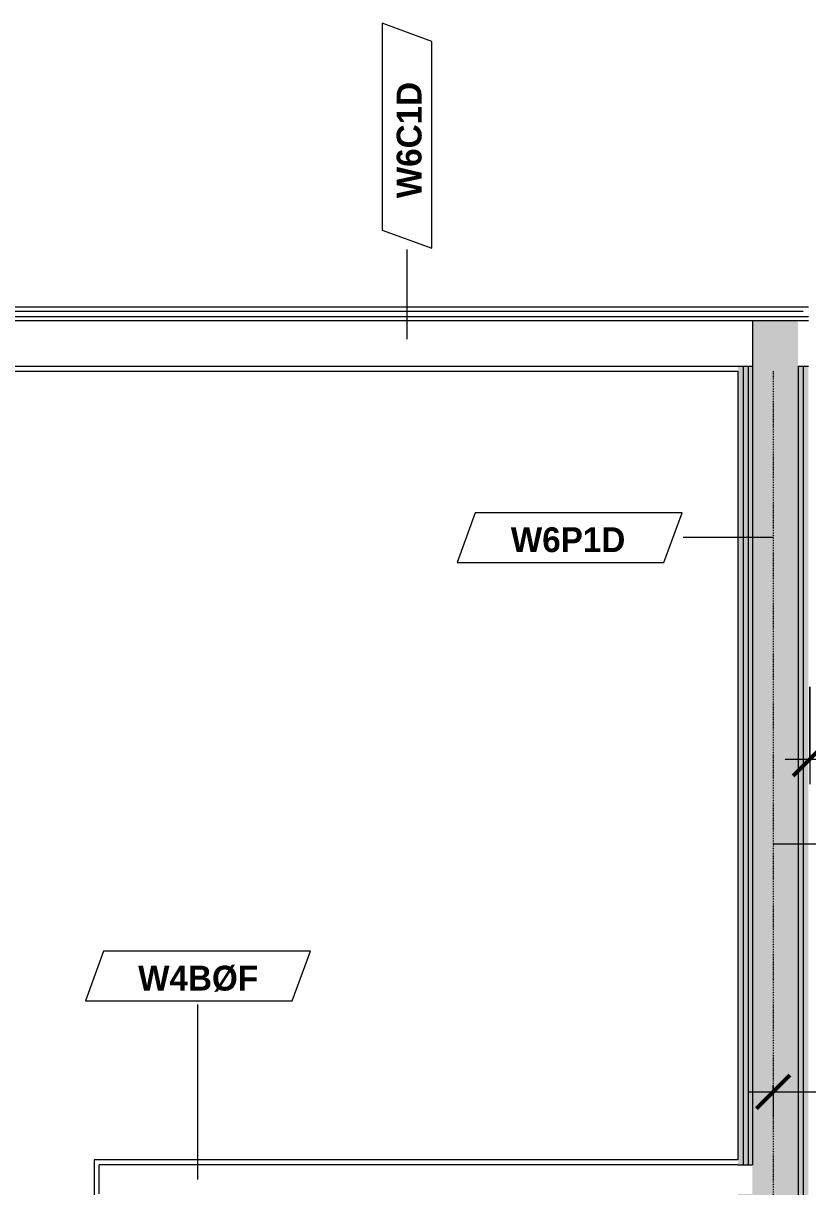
# Model space of a CAD drawing. Header units: inches. Extents: x -4010 to -1814, y 9846 to 12241.
# Drawn here: x -3006.9 to -2912.1, y 11542.1 to 11682.6 of the extents above; entities that cross this region are included whole.
import ezdxf

# ---------------------------------------------------------------- set-up
doc = ezdxf.new("R2010")
doc.units = ezdxf.units.IN
doc.header["$MEASUREMENT"] = 0
doc.linetypes.add('Dash 3_32_', pattern=[0.1875, 0.09375, -0.09375])
for name, color, linetype, lineweight in [('0-1', 7, 'Continuous', 5), ('A-ANNO-DIMS', 211, 'Continuous', 9), ('A-ANNO-DIMS-32', 211, 'Continuous', 9), ('A-DETL-1', 90, 'Dash 3_32_', 18), ('A-WALL-1', 7, 'Continuous', 9), ('A-WALL-2', 250, 'Continuous', 18), ('A-WALL-IDEN', 211, 'Continuous', 9), ('I-WALL-1', 21, 'Continuous', 18), ('I-WALL-2', 241, 'Continuous', 5), ('I-WALL-3', 7, 'Continuous', 9)]:
    doc.layers.add(name, color=color, linetype=linetype, lineweight=lineweight)
doc.styles.add('Century Gothic', font='ufonts.com_century-gothic.ttf', dxfattribs={"height": 3})
doc.styles.add('Century Gothic_B_1', font='GOTHICB.TTF', dxfattribs={"height": 3})
doc.dimstyles.new('OD_1__HACK_2', dxfattribs={"dimscale": 12, "dimtxt": 3.132505, "dimasz": 0.333333, "dimexe": 0.25, "dimexo": 0.166667, "dimgap": 0.041667, "dimtad": 1, "dimdec": 4, "dimrnd": 0.0625, "dimzin": 3, "dimdsep": 46, "dimlunit": 4, "dimtxsty": 'Century Gothic', "dimblk1": 'OBLIQUE', "dimblk2": 'OBLIQUE', "dimsah": 1, "dimcen": 0.09, "dimdle": 0.25, "dimazin": 0, "dimtfac": 1, "dimtdec": 4, "dimtix": 1, "dimtmove": 0, "dimatfit": 3, "dimfxl": 1, "dimtvp": 1, "dimtfill": 1, "dimfrac": 2, "dimtolj": 1, "dimtzin": 0, "dimarcsym": 2})
doc.dimstyles.new('OD_1__HACK_2_1', dxfattribs={"dimscale": 12, "dimtxt": 3.132505, "dimasz": 0.333333, "dimexe": 0.25, "dimexo": 0.166667, "dimgap": 0.041667, "dimtad": 1, "dimdec": 4, "dimrnd": 0.0625, "dimzin": 3, "dimdsep": 46, "dimlunit": 4, "dimtxsty": 'Century Gothic', "dimblk1": 'OBLIQUE', "dimblk2": 'OBLIQUE', "dimsah": 1, "dimcen": 0.09, "dimdle": 0.25, "dimazin": 0, "dimtfac": 1, "dimtdec": 4, "dimtix": 1, "dimtmove": 0, "dimatfit": 3, "dimfxl": 1, "dimtvp": 1, "dimtfill": 1, "dimfrac": 2, "dimtolj": 1, "dimtzin": 0, "dimarcsym": 2})

# ---------------------------------------------------------------- blocks, each defined once
blk = doc.blocks.new('CTR - 1st Phase - Common Walls_rvt-1-UNIT PLANS - 1ST FLOOR')
at = {"layer": 'I-WALL-1'}
blk.add_hatch(color=256, dxfattribs=at).paths.add_polyline_path([(-2912.7, 11284.29), (-2912.07, 11284.29), (-2912.07, 11641.24), (-2912.7, 11641.24), (-2912.7, 11342.82)], flags=0)
at = {"layer": 'I-WALL-2'}
for points in [[(-2913.32, 11284.29), (-2913.32, 11646.74), (-2918.82, 11646.74), (-2918.82, 11284.29)], [(-2912.7, 11284.29), (-2912.7, 11641.24), (-2913.32, 11641.24), (-2913.32, 11284.29)]]:
    blk.add_hatch(color=256, dxfattribs=at).paths.add_polyline_path(points, flags=0)
h = blk.add_hatch(color=256, dxfattribs=at)
h.paths.add_polyline_path([(-2920.57, 11284.29), (-2919.95, 11284.29), (-2919.95, 11400.85), (-2920.57, 11400.85), (-2920.57, 11342.82)], flags=0)
h.paths.add_polyline_path([(-2919.95, 11404.35), (-2919.95, 11445.85), (-2920.57, 11445.85), (-2920.57, 11404.35)], flags=0)
h.paths.add_polyline_path([(-2920.57, 11449.35), (-2919.95, 11449.35), (-2919.95, 11541.23), (-2920.57, 11541.23), (-2920.57, 11449.98)], flags=0)
h.paths.add_polyline_path([(-2920.57, 11544.73), (-2919.95, 11544.73), (-2919.95, 11641.24), (-2920.57, 11641.24), (-2920.57, 11545.35)], flags=0)
h = blk.add_hatch(color=256, dxfattribs=at)
h.paths.add_polyline_path([(-2919.95, 11284.29), (-2919.32, 11284.29), (-2919.32, 11400.85), (-2919.95, 11400.85), (-2919.95, 11342.82)], flags=0)
h.paths.add_polyline_path([(-2919.95, 11404.35), (-2919.32, 11404.35), (-2919.32, 11445.85), (-2919.95, 11445.85), (-2919.95, 11417.65)], flags=0)
h.paths.add_polyline_path([(-2919.32, 11449.35), (-2919.32, 11541.23), (-2919.95, 11541.23), (-2919.95, 11449.35)], flags=0)
h.paths.add_polyline_path([(-2919.32, 11544.73), (-2919.32, 11641.24), (-2919.95, 11641.24), (-2919.95, 11544.73)], flags=0)
h = blk.add_hatch(color=256, dxfattribs=at)
h.paths.add_polyline_path([(-2919.32, 11284.29), (-2918.82, 11284.29), (-2918.82, 11400.85), (-2919.32, 11400.85), (-2919.32, 11342.82)], flags=0)
h.paths.add_polyline_path([(-2918.82, 11404.35), (-2918.82, 11445.85), (-2919.32, 11445.85), (-2919.32, 11404.35)], flags=0)
h.paths.add_polyline_path([(-2918.82, 11449.35), (-2918.82, 11541.23), (-2919.32, 11541.23), (-2919.32, 11449.35)], flags=0)
h.paths.add_polyline_path([(-2919.32, 11544.73), (-2918.82, 11544.73), (-2918.82, 11641.24), (-2919.32, 11641.24), (-2919.32, 11548.6)], flags=0)
at = {"layer": 'A-WALL-1'}
for p, q in [((-2920.57, 11545.35), (-2998.32, 11545.35)), ((-2998.32, 11545.35), (-2998.32, 11544.73)), ((-2998.32, 11544.73), (-2998.32, 11540.6))]:
    blk.add_line(p, q, dxfattribs=at)
at = {"layer": 'A-WALL-2'}
for p, q in [((-3157.14, 11647.86), (-2920.57, 11647.86)), ((-3157.14, 11647.24), (-2920.57, 11647.24)), ((-3157.14, 11646.74), (-2920.57, 11646.74)), ((-2920.57, 11647.86), (-2913.32, 11647.86)), ((-2920.57, 11647.24), (-2913.32, 11647.24)), ((-2920.57, 11646.74), (-2918.82, 11646.74)), ((-2918.82, 11646.74), (-2918.82, 11641.24)), ((-2918.82, 11646.74), (-2918.82, 11641.24)), ((-2918.82, 11646.74), (-2913.32, 11646.74)), ((-2913.32, 11647.86), (-2912.7, 11647.86)), ((-2913.32, 11647.24), (-2912.7, 11647.24)), ((-2913.32, 11647.24), (-2912.7, 11647.24)), ((-2913.32, 11646.74), (-2912.07, 11646.74)), ((-2912.7, 11647.24), (-2912.07, 11647.24)), ((-3157.14, 11641.24), (-2920.57, 11641.24)), ((-2920.57, 11641.24), (-2919.95, 11641.24)), ((-2919.95, 11641.24), (-2919.95, 11544.73)), ((-2919.95, 11641.24), (-2919.32, 11641.24)), ((-2919.32, 11641.24), (-2919.32, 11544.73)), ((-2919.32, 11641.24), (-2918.82, 11641.24)), ((-2918.82, 11641.24), (-2918.82, 11544.73)), ((-2913.32, 11641.24), (-2913.32, 11400.85)), ((-2913.32, 11641.24), (-2912.7, 11641.24)), ((-2912.7, 11641.24), (-2912.7, 11284.29)), ((-2912.7, 11641.24), (-2912.07, 11641.24)), ((-2920.57, 11544.73), (-2997.7, 11544.73)), ((-2997.7, 11541.23), (-2997.7, 11544.73)), ((-2920.57, 11544.73), (-2919.95, 11544.73)), ((-2919.95, 11544.73), (-2919.32, 11544.73)), ((-2919.32, 11544.73), (-2918.82, 11544.73))]:
    blk.add_line(p, q, dxfattribs=at)
at = {"layer": 'I-WALL-3'}
for p, q in [((-2920.57, 11648.36), (-3157.14, 11648.36)), ((-2912.07, 11648.36), (-2920.57, 11648.36)), ((-3157.14, 11640.61), (-2920.57, 11640.61)), ((-2920.57, 11640.61), (-2920.57, 11545.35))]:
    blk.add_line(p, q, dxfattribs=at)
blk = doc.blocks.new('DIMBLOCK243-UNIT PLANS - 1ST FLOOR')
at = {"layer": 'A-ANNO-DIMS-32', "lineweight": 50}
for p, q in [((-2916.32, 11553.56), (-2914.32, 11555.56)), ((-2782.32, 11553.56), (-2780.32, 11555.56)), ((-2916.32, 11553.56), (-2918.32, 11551.56)), ((-2782.32, 11553.56), (-2784.32, 11551.56))]:
    blk.add_line(p, q, dxfattribs=at)
at = {"layer": 'A-ANNO-DIMS-32'}
for p, q in [((-2916.32, 11554.39), (-2916.32, 11550.56)), ((-2916.32, 11553.56), (-2916.32, 11554.39)), ((-2782.32, 11554.39), (-2782.32, 11550.56)), ((-2782.32, 11553.56), (-2782.32, 11554.39)), ((-2919.32, 11553.56), (-2782.32, 11553.56))]:
    blk.add_line(p, q, dxfattribs=at)
at = {"layer": 'A-ANNO-DIMS-32', "color": 0, "insert": (-2855.74, 11557.9), "char_height": 3, "width": 15.394, "attachment_point": 1, "line_spacing_factor": 0.984502, "style": 'Century Gothic', "bg_fill": 3, "box_fill_scale": 1.25, "bg_fill_color": 256, "bg_fill_true_color": 13158600, "bg_fill_transparency": 0}
blk.add_mtext('11\' - 2"', dxfattribs=at)
blk = doc.blocks.new('_Oblique')
at = {"color": 0, "linetype": 'ByBlock', "lineweight": -2}
blk.add_line((-0.5, -0.5), (0.5, 0.5), dxfattribs=at)
blk = doc.blocks.new('DIMBLOCK376-UNIT PLANS - 1ST FLOOR')
at = {"layer": 'A-ANNO-DIMS-32'}
for p, q in [((-2911.89, 11602.49), (-2911.89, 11590.75)), ((-2911.89, 11593.75), (-2911.89, 11602.49)), ((-2868.99, 11602.61), (-2868.99, 11590.75)), ((-2868.99, 11593.75), (-2868.99, 11602.61)), ((-2914.89, 11593.75), (-2865.99, 11593.75))]:
    blk.add_line(p, q, dxfattribs=at)
at = {"layer": 'A-ANNO-DIMS-32', "lineweight": 50}
for p, q in [((-2911.89, 11593.75), (-2909.89, 11595.75)), ((-2868.99, 11593.75), (-2866.99, 11595.75)), ((-2911.89, 11593.75), (-2913.89, 11591.75)), ((-2868.99, 11593.75), (-2870.99, 11591.75))]:
    blk.add_line(p, q, dxfattribs=at)
at = {"layer": 'A-ANNO-DIMS-32', "color": 0, "insert": (-2899.51, 11598.1), "char_height": 3, "width": 21.7784, "attachment_point": 1, "line_spacing_factor": 0.984502, "style": 'Century Gothic', "bg_fill": 3, "box_fill_scale": 1.25, "bg_fill_color": 256, "bg_fill_true_color": 13158600, "bg_fill_transparency": 0}
blk.add_mtext('3\' - 6 7/8"', dxfattribs=at)
blk = doc.blocks.new('Wall Tag - Arch Wall-3956453-UNIT PLANS - 1ST FLOOR')
at = {"layer": 'A-WALL-IDEN'}
for p, q in [((-0.3561, 0.0937), (-0.4244, -0.0937)), ((0.4244, 0.0937), (-0.3561, 0.0937)), ((0.3561, -0.0937), (0.4244, 0.0937)), ((-0.4244, -0.0937), (0.3561, -0.0937))]:
    blk.add_line(p, q, dxfattribs=at)

msp = doc.modelspace()

# ---------------------------------------------------------------- linework, layer by layer
at = {"layer": 'A-DETL-1'}
msp.add_line((-2916.32374, 11640.6144), (-2916.32374, 11286.6144), dxfattribs=at)
at = {"layer": 'A-WALL-IDEN'}
for p, q in [((-2960.53302, 11644.4894), (-2960.53302, 11655.33255)), ((-2916.32374, 11620.51387), (-2927.16689, 11620.51387)), ((-2916.32374, 11583.52933), (-2905.48058, 11583.52933)), ((-2985.78317, 11542.9769), (-2985.78317, 11564.13374))]:
    msp.add_line(p, q, dxfattribs=at)

# ---------------------------------------------------------------- block references
at = {"layer": '0-1'}
msp.add_blockref('CTR - 1st Phase - Common Walls_rvt-1-UNIT PLANS - 1ST FLOOR', (0, 0), dxfattribs=at)
at = {"layer": 'A-WALL-IDEN', "xscale": 31.99999999999999, "yscale": 31.99999999999999, "zscale": 31.99999999999999, "rotation": 89.99999999999991}
msp.add_blockref('Wall Tag - Arch Wall-3956453-UNIT PLANS - 1ST FLOOR', (-2960.53302, 11669.06426), dxfattribs=at)
at = {"layer": 'A-WALL-IDEN', "xscale": 31.99999999999999, "yscale": 31.99999999999999, "zscale": 31.99999999999999}
for p in [(-2940.8986, 11620.51387), (-2985.78317, 11567.55176)]:
    msp.add_blockref('Wall Tag - Arch Wall-3956453-UNIT PLANS - 1ST FLOOR', p, dxfattribs=at)

# ---------------------------------------------------------------- texts
at = {"layer": 'A-WALL-IDEN', "insert": (-2961.78056, 11661.51448), "char_height": 3, "width": 18.18, "attachment_point": 1, "rotation": 90, "style": 'Century Gothic_B_1'}
msp.add_mtext('W6C1D', dxfattribs=at)
at = {"layer": 'A-WALL-IDEN', "char_height": 3, "attachment_point": 1, "style": 'Century Gothic_B_1'}
for s, insert, width in [('W6P1D', (-2947.99483, 11621.76141), 17.069), ('W4BØF', (-2992.99909, 11568.79929), 17.372)]:
    msp.add_mtext(s, dxfattribs=dict(at, insert=insert, width=width))

# ---------------------------------------------------------------- next in the draw order: dimensions: what is measured, and where the dimension line sits
at = {"layer": 'A-ANNO-DIMS'}
for base, p1, p2, dimstyle, override, picture, middle in [((-2868.98733, 11593.75281), (-2911.88624, 11604.4894), (-2868.98733, 11604.6144), 'OD_1__HACK_2_1', {"dimpost": '<>', "dimfxl": 42.899091}, 'DIMBLOCK376-UNIT PLANS - 1ST FLOOR', (-2890.43678, 11595.99448)), ((-2782.32374, 11553.55963), (-2916.32374, 11556.38806), (-2782.32374, 11556.38806), 'OD_1__HACK_2', {"dimpost": '<>', "dimfxl": 134}, 'DIMBLOCK243-UNIT PLANS - 1ST FLOOR', (-2849.32374, 11555.59736))]:
    dim = msp.add_linear_dim(base=base, p1=p1, p2=p2, dimstyle=dimstyle, override=override, dxfattribs=at)
    dim.commit()
    dim.dimension.update_dxf_attribs({"geometry": picture, "text_midpoint": middle})

doc.saveas('drawing.dxf')
